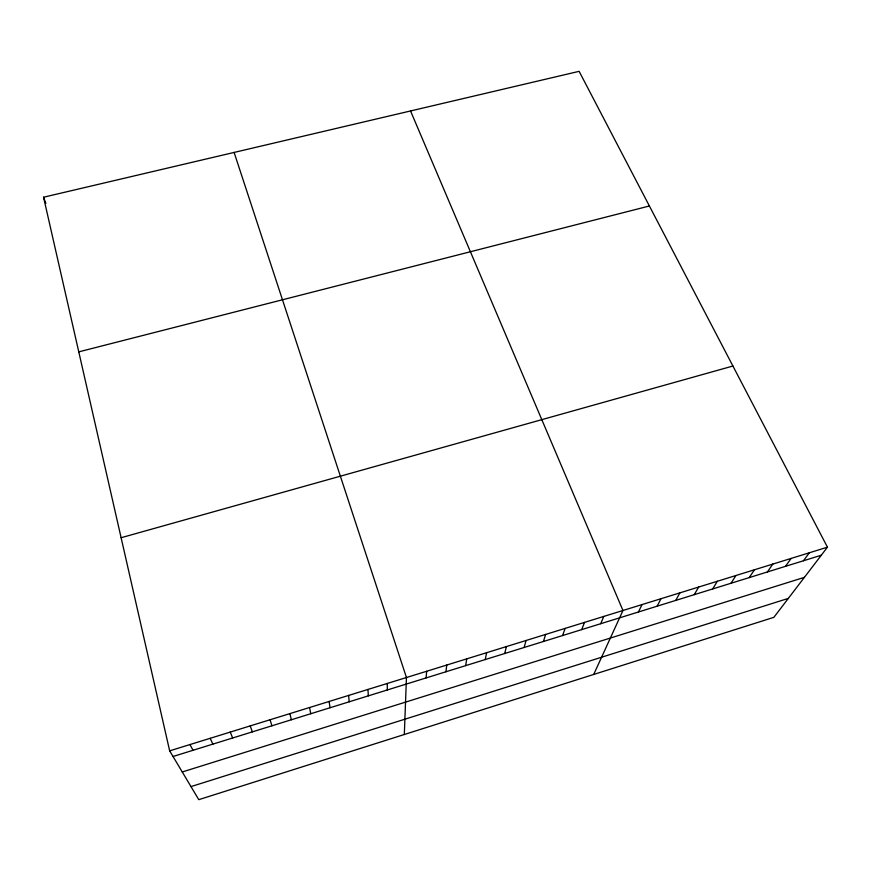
<?xml version="1.0" encoding="UTF-8"?>
<svg xmlns="http://www.w3.org/2000/svg" width="871" height="871" viewBox="0 0 871 871"><rect width="100%" height="100%" fill="white"/><g stroke="black" fill="none" stroke-linecap="round" stroke-linejoin="round"><path stroke-width="1.31" d="M404.318 734.503L406.452 677.529L234.114 152.425M426.115 677.921L426.659 671.269M445.919 671.77L446.758 665.052M465.626 665.651L466.747 658.857M485.223 659.565L486.639 652.706M504.712 653.511L506.421 646.576M524.113 647.491L526.095 640.479M543.406 641.502L545.671 634.426M562.601 635.536L565.148 628.394M581.697 629.613L584.517 622.395M600.696 623.712L603.788 616.428M593.706 674.459L622.961 610.495L410.546 110.955M638.399 612.008L642.036 604.594M657.115 606.194L661.002 598.715M675.733 600.413L679.881 592.868M694.252 594.664L698.662 587.054M712.674 588.948L717.334 581.273M731.009 583.254L735.93 575.513M749.256 577.593L754.417 569.786M767.405 571.953L772.817 564.092M785.457 566.346L791.118 558.431M803.432 560.772L809.333 552.791M827.45 547.173L773.873 617.332L198.773 799.665L169.66 750.846L43.55 197.227L579.117 71.335L827.45 547.173L169.66 750.846M190.978 786.6L788.331 598.399M182.257 771.978L804.412 577.342M173.035 756.496L821.309 555.219M121.113 537.723L732.914 366.027M78.782 351.862L649.396 205.992M189.965 744.563L193.014 750.29M210.151 738.314L212.883 744.117M230.238 732.086L232.655 737.987M43.55 197.227L45.869 203.411M250.217 725.902L252.34 731.869M270.097 719.751L271.904 725.793M289.88 713.621L291.382 719.751M309.553 707.535L310.762 713.73M329.129 701.471L330.044 707.742M348.607 695.439L349.227 701.786M367.987 689.44L368.313 695.864M387.268 683.474L387.312 689.963"/></g></svg>
